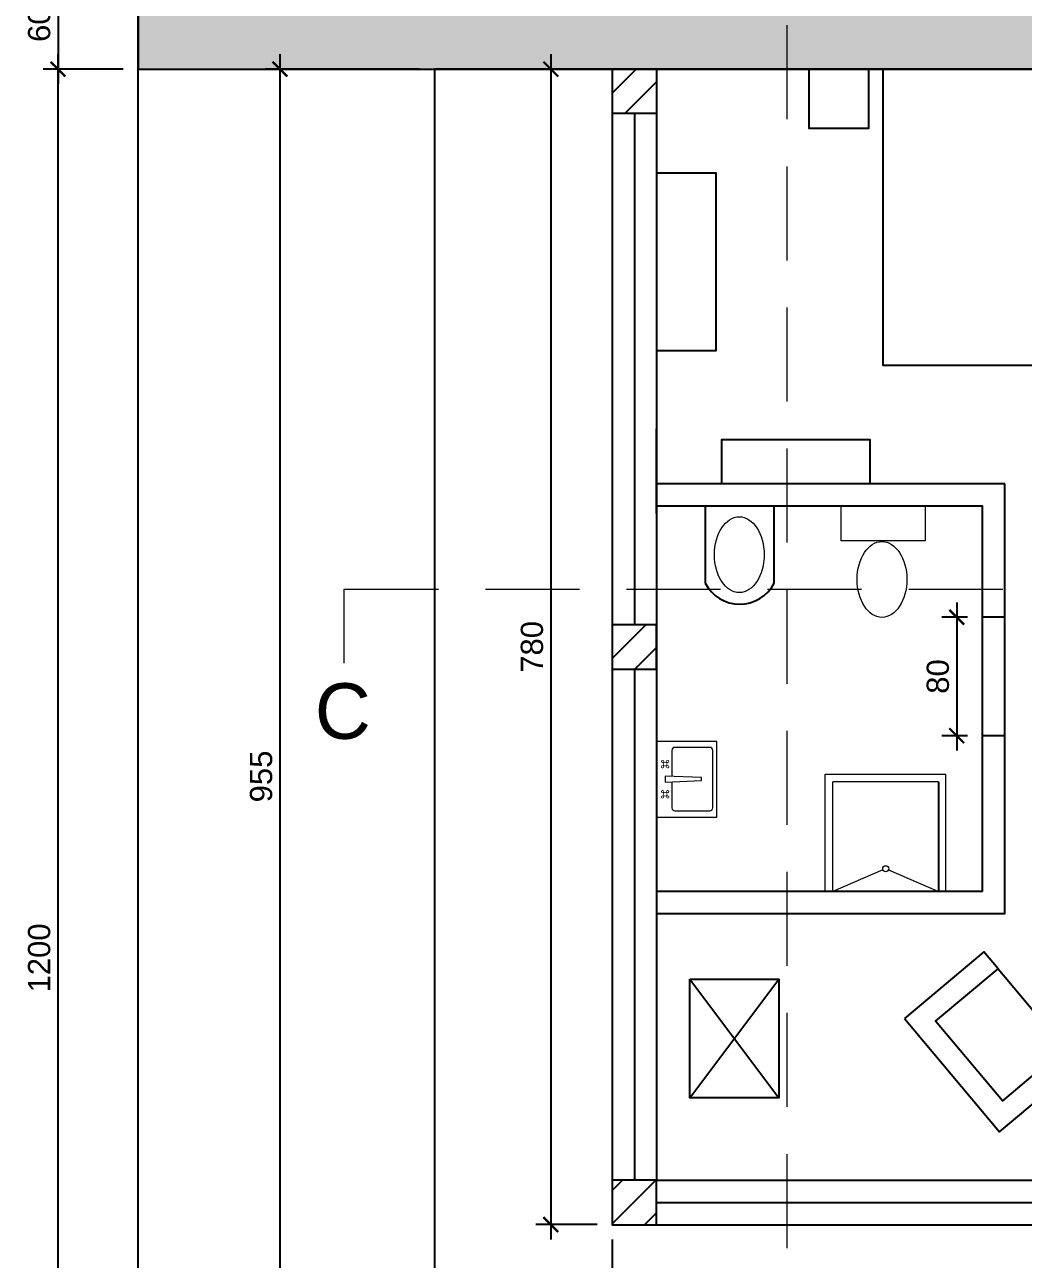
# Model space of a CAD drawing. Header units: centimetres. Extents: x -3096 to 17897, y -3131 to 15798.
# Drawn here: x 12047 to 12721, y 3715 to 4548 of the extents above; entities that cross this region are included whole.
import ezdxf

# ---------------------------------------------------------------- set-up
doc = ezdxf.new("R2010")
doc.units = ezdxf.units.CM
doc.linetypes.add('DASHED2', pattern=[9.525, 6.35, -3.175])
doc.layers.add('A-ANNO SYMB', color=3, linetype='Continuous', lineweight=13)
doc.styles.get("Standard").update_dxf_attribs({"font": 'Arial.ttf'})
doc.dimstyles.new('1_100', dxfattribs={"dimtxt": 15, "dimasz": 10, "dimexe": 10, "dimexo": 10, "dimgap": 5, "dimtad": 2, "dimdec": 0, "dimtxsty": 'Standard', "dimblk": 'ARCHTICK', "dimcen": 2.5, "dimdle": 10, "dimadec": 0, "dimazin": 0, "dimtfac": 1, "dimtdec": 0, "dimtmove": 0, "dimatfit": 3, "dimldrblk": 'ARCHTICK', "dimfxl": 1, "dimarcsym": 0})
pattern_1 = [(45, (10118.907, 0), (-11.22532, 11.22532), [])]

# ---------------------------------------------------------------- blocks, each defined once
blk = doc.blocks.new('_ArchTick')
at = {"color": 0, "linetype": 'ByBlock', "const_width": 0.15}
blk.add_lwpolyline([(-0.5, -0.5), (0.5, 0.5)], dxfattribs=at)
blk = doc.blocks.new('*D16')
at = {"layer": 'A-ANNO SYMB', "color": 0, "lineweight": -2, "transparency": 16777216}
for p, q in [((12069.3, 4588.36), (12069.3, 4508.36)), ((12113.33, 4578.36), (12059.3, 4578.36)), ((12113.33, 4518.36), (12059.3, 4518.36))]:
    blk.add_line(p, q, dxfattribs=at)
at = {"layer": 'Defpoints', "color": 0, "transparency": 16777216}
for p in [(12123.33, 4578.36), (12069.3, 4518.36), (12123.33, 4518.36)]:
    blk.add_point(p, dxfattribs=at)
at = {"layer": 'A-ANNO SYMB', "color": 0, "lineweight": -2, "transparency": 16777216, "xscale": 10, "yscale": 10, "zscale": 10}
for p, rotation in [((12069.3, 4578.36), 90), ((12069.3, 4518.36), 270)]:
    blk.add_blockref('_ArchTick', p, dxfattribs=dict(at, rotation=rotation))
at = {"layer": 'A-ANNO SYMB', "color": 0, "transparency": 16777216, "insert": (12056.64, 4548.36), "char_height": 15, "attachment_point": 5, "rotation": 90}
blk.add_mtext('60', dxfattribs=at)
blk = doc.blocks.new('*D18')
at = {"layer": 'A-ANNO SYMB', "color": 0, "lineweight": -2, "transparency": 16777216}
for p, q in [((12069.3, 3308.36), (12069.3, 4528.36)), ((12113.33, 4518.36), (12059.3, 4518.36)), ((12113.33, 3318.36), (12059.3, 3318.36))]:
    blk.add_line(p, q, dxfattribs=at)
at = {"layer": 'Defpoints', "color": 0, "transparency": 16777216}
for p in [(12069.3, 4518.36), (12123.33, 4518.36), (12123.33, 3318.36)]:
    blk.add_point(p, dxfattribs=at)
at = {"layer": 'A-ANNO SYMB', "color": 0, "lineweight": -2, "transparency": 16777216, "xscale": 10, "yscale": 10, "zscale": 10}
for p, rotation in [((12069.3, 4518.36), 90), ((12069.3, 3318.36), 270)]:
    blk.add_blockref('_ArchTick', p, dxfattribs=dict(at, rotation=rotation))
at = {"layer": 'A-ANNO SYMB', "color": 0, "transparency": 16777216, "insert": (12056.64, 3918.36), "char_height": 15, "attachment_point": 5, "rotation": 90}
blk.add_mtext('1200', dxfattribs=at)
blk = doc.blocks.new('*D22')
at = {"layer": 'A-ANNO SYMB', "color": 0, "lineweight": -2, "transparency": 16777216}
for p, q in [((12219.1, 4528.36), (12219.1, 3553.35)), ((12313.33, 4518.36), (12209.1, 4518.36)), ((12313.33, 3563.35), (12209.1, 3563.35))]:
    blk.add_line(p, q, dxfattribs=at)
at = {"layer": 'Defpoints', "color": 0, "transparency": 16777216}
for p in [(12323.33, 4518.36), (12219.1, 3563.35), (12323.33, 3563.35)]:
    blk.add_point(p, dxfattribs=at)
at = {"layer": 'A-ANNO SYMB', "color": 0, "lineweight": -2, "transparency": 16777216, "xscale": 10, "yscale": 10, "zscale": 10}
for p, rotation in [((12219.1, 4518.36), 90), ((12219.1, 3563.35), 270)]:
    blk.add_blockref('_ArchTick', p, dxfattribs=dict(at, rotation=rotation))
at = {"layer": 'A-ANNO SYMB', "color": 0, "transparency": 16777216, "insert": (12206.44, 4040.85), "char_height": 15, "attachment_point": 5, "rotation": 90}
blk.add_mtext('955', dxfattribs=at)
blk = doc.blocks.new('*D24')
at = {"layer": 'A-ANNO SYMB', "color": 0, "lineweight": -2, "transparency": 16777216}
for p, q in [((12443.33, 3728.36), (12443.33, 3645.19)), ((13803.33, 3728.36), (13803.33, 3645.19)), ((12433.33, 3655.19), (13813.33, 3655.19))]:
    blk.add_line(p, q, dxfattribs=at)
at = {"layer": 'Defpoints', "color": 0, "transparency": 16777216}
for p in [(12443.33, 3738.36), (13803.33, 3738.36), (13803.33, 3655.19)]:
    blk.add_point(p, dxfattribs=at)
at = {"layer": 'A-ANNO SYMB', "color": 0, "lineweight": -2, "transparency": 16777216, "xscale": 10, "yscale": 10, "zscale": 10, "rotation": 180}
blk.add_blockref('_ArchTick', (12443.33, 3655.19), dxfattribs=at)
at = {"layer": 'A-ANNO SYMB', "color": 0, "lineweight": -2, "transparency": 16777216, "xscale": 10, "yscale": 10, "zscale": 10}
blk.add_blockref('_ArchTick', (13803.33, 3655.19), dxfattribs=at)
at = {"layer": 'A-ANNO SYMB', "color": 0, "transparency": 16777216, "insert": (13123.33, 3642.53), "char_height": 15, "attachment_point": 5}
blk.add_mtext('1360', dxfattribs=at)
blk = doc.blocks.new('*D25')
at = {"layer": 'A-ANNO SYMB', "color": 0, "lineweight": -2, "transparency": 16777216}
for p, q in [((12401.94, 4528.36), (12401.94, 3728.36)), ((12433.33, 4518.36), (12391.94, 4518.36)), ((12433.33, 3738.36), (12391.94, 3738.36))]:
    blk.add_line(p, q, dxfattribs=at)
at = {"layer": 'Defpoints', "color": 0, "transparency": 16777216}
for p in [(12443.33, 4518.36), (12401.94, 3738.36), (12443.33, 3738.36)]:
    blk.add_point(p, dxfattribs=at)
at = {"layer": 'A-ANNO SYMB', "color": 0, "lineweight": -2, "transparency": 16777216, "xscale": 10, "yscale": 10, "zscale": 10}
for p, rotation in [((12401.94, 4518.36), 90), ((12401.94, 3738.36), 270)]:
    blk.add_blockref('_ArchTick', p, dxfattribs=dict(at, rotation=rotation))
at = {"layer": 'A-ANNO SYMB', "color": 0, "transparency": 16777216, "insert": (12389.28, 4128.36), "char_height": 15, "attachment_point": 5, "rotation": 90}
blk.add_mtext('780', dxfattribs=at)
blk = doc.blocks.new('*D82')
at = {"layer": 'A-ANNO SYMB', "color": 0, "lineweight": -2, "transparency": 16777216}
for p, q in [((12675.93, 4158.36), (12675.93, 4058.36)), ((12683.33, 4148.36), (12665.93, 4148.36)), ((12683.33, 4068.36), (12665.93, 4068.36))]:
    blk.add_line(p, q, dxfattribs=at)
at = {"layer": 'Defpoints', "color": 0, "transparency": 16777216}
for p in [(12693.33, 4148.36), (12675.93, 4068.36), (12693.33, 4068.36)]:
    blk.add_point(p, dxfattribs=at)
at = {"layer": 'A-ANNO SYMB', "color": 0, "lineweight": -2, "transparency": 16777216, "xscale": 10, "yscale": 10, "zscale": 10}
for p, rotation in [((12675.93, 4148.36), 90), ((12675.93, 4068.36), 270)]:
    blk.add_blockref('_ArchTick', p, dxfattribs=dict(at, rotation=rotation))
at = {"layer": 'A-ANNO SYMB', "color": 0, "transparency": 16777216, "insert": (12663.27, 4108.36), "char_height": 15, "attachment_point": 5, "rotation": 90}
blk.add_mtext('80', dxfattribs=at)

msp = doc.modelspace()

# ---------------------------------------------------------------- hatches: boundary and pattern name
at = {"transparency": 33554508}
h = msp.add_hatch(dxfattribs=at)
h.set_pattern_fill('GOST_WOOD', color=256, scale=2.9)
h.set_pattern_definition([(90, (10118.907, 0), (17.4, -1e-15), [29, -5.8]), (90, (10124.707, -5.8), (17.4, -1e-15), [17.4, -4.35, 8.7, -4.35]), (90, (10130.507, -14.5), (17.4, -1e-15), [29, -5.8])])
h.paths.add_polyline_path([(12123.33, 4578.3), (12123.33, 4518.3), (12561.21, 4518.3), (12561.21, 4578.3)])
h.paths.add_polyline_path([(12561.21, 4578.3), (12561.21, 4518.3), (12973.33, 4518.3), (13023.33, 4518.3), (13123.33, 4518.3), (13273.33, 4518.3), (13353.33, 4518.3), (13353.33, 4578.3)])
h.paths.add_polyline_path([(13603.41, 4518.3), (13603.41, 4578.3), (13453.33, 4578.3), (13453.33, 4518.3)])
h.paths.add_polyline_path([(14123.33, 4518.3), (14123.33, 4578.3), (13603.41, 4578.3), (13603.41, 4518.3)])
h = msp.add_hatch(dxfattribs=at)
h.set_pattern_fill('ANSI31', color=256, scale=5)
h.set_pattern_definition(pattern_1)
h.paths.add_polyline_path([(12473.33, 4143.3), (12443.33, 4143.3), (12443.33, 4113.3), (12473.33, 4113.3)])
h.paths.add_polyline_path([(12473.33, 4518.3), (12443.33, 4518.3), (12443.33, 4488.3), (12473.33, 4488.3)])
h = msp.add_hatch(dxfattribs=at)
h.set_pattern_fill('ANSI31', color=256, scale=5)
h.set_pattern_definition(pattern_1)
h.paths.add_polyline_path([(12473.33, 3768.3), (12443.33, 3768.3), (12443.33, 3738.3), (12473.33, 3738.3)])

# ---------------------------------------------------------------- linework, layer by layer
for p, q in [((12123.33, 3318.3), (12123.33, 5318.3)), ((12123.33, 5318.3), (12123.33, 4518.3)), ((12123.33, 4518.3), (12123.33, 4578.3)), ((12123.33, 4518.3), (14123.33, 4518.3)), ((12473.33, 4518.3), (12323.33, 4518.3)), ((12323.33, 4518.3), (12323.33, 3563.29)), ((12473.33, 4518.3), (12443.33, 4518.3)), ((12973.33, 4518.3), (12473.33, 4518.3)), ((12473.33, 4518.3), (12473.33, 3868.3)), ((12473.33, 4518.3), (12473.33, 3768.3)), ((13123.33, 4518.3), (12623.33, 4518.3)), ((12473.33, 4488.3), (12443.33, 4488.3)), ((12458.33, 4488.3), (12458.33, 4143.3)), ((12473.33, 4218.3), (12473.33, 4275.43)), ((12708.33, 4238.3), (12473.33, 4238.3)), ((12506.18, 4223.3), (12506.18, 4171.32)), ((12552.74, 4171.32), (12552.74, 4223.3)), ((12708.33, 4148.3), (12693.33, 4148.3)), ((12458.33, 4113.3), (12458.33, 3768.3)), ((12708.33, 4068.3), (12693.33, 4068.3)), ((12663.69, 4037.23), (12663.69, 3963.3)), ((12693.33, 3963.3), (12473.33, 3963.3)), ((12703.84, 3910.97), (12748.85, 3857.37)), ((12495.79, 3903.98), (12555.79, 3823.98)), ((12495.79, 3823.98), (12555.79, 3903.98)), ((12473.33, 3868.3), (12473.33, 3768.3)), ((12443.33, 3768.3), (12443.33, 3738.3)), ((12473.33, 3768.3), (13123.33, 3768.3)), ((12473.33, 3753.3), (12886.83, 3753.3))]:
    msp.add_line(p, q)
at = {"color": 7, "lineweight": 5}
for p, q in [((12514.12, 4064.48), (12473.33, 4064.48)), ((12509.2, 4060.48), (12485.74, 4060.48)), ((12514.12, 4013.5), (12514.12, 4064.48)), ((12483.7, 4058.44), (12483.7, 4040.92)), ((12511.24, 4019.69), (12511.24, 4058.44)), ((12587.21, 3963.3), (12587.21, 4042.33)), ((12587.21, 4042.33), (12668.69, 4042.33)), ((12668.69, 3963.3), (12668.69, 4042.33)), ((12483.7, 4037.22), (12483.7, 4019.69)), ((12592.31, 3963.3), (12592.31, 4037.23)), ((12663.69, 4037.23), (12592.31, 4037.23)), ((12485.74, 4017.65), (12509.2, 4017.65)), ((12473.33, 4013.5), (12514.12, 4013.5)), ((12626.13, 3977.79), (12592.31, 3963.3)), ((12629.87, 3977.79), (12663.69, 3963.3))]:
    msp.add_line(p, q, dxfattribs=at)
for points in [[(12443.33, 4518.3), (12443.33, 3738.3), (13803.33, 3738.3), (13803.33, 4518.3)], [(12576.31, 4518.3), (12616.31, 4518.3), (12616.31, 4478.3), (12576.31, 4478.3), (12576.31, 4518.3)], [(12626.31, 4518.3), (12786.31, 4518.3), (12786.31, 4318.3), (12626.31, 4318.3), (12626.31, 4518.3)], [(12473.33, 4448.3), (12513.33, 4448.3), (12513.33, 4328.3), (12473.33, 4328.3)], [(12517.28, 4238.3), (12517.28, 4268.3), (12597.28, 4268.3), (12617.28, 4268.3), (12617.28, 4238.3)], [(12473.33, 3948.3), (12708.33, 3948.3), (12708.33, 4238.3)], [(12693.33, 3963.3), (12693.33, 4223.3), (12473.33, 4223.3)], [(12640.59, 3877.45), (12704.89, 3800.87), (12758.5, 3845.88), (12748.85, 3857.37), (12706.74, 3822), (12661.72, 3875.61), (12703.84, 3910.97), (12694.19, 3922.46), (12640.59, 3877.45)], [(12495.79, 3903.98), (12555.79, 3903.98), (12555.79, 3823.98), (12495.79, 3823.98), (12495.79, 3903.98)]]:
    msp.add_lwpolyline(points)
at = {"lineweight": 0}
msp.add_lwpolyline([(12597.91, 4223.3), (12654.62, 4223.3), (12654.62, 4200.01), (12597.91, 4200.01)], close=True, dxfattribs=at)
for points in [[(12473.33, 4143.3), (12443.33, 4143.3), (12443.33, 4113.3), (12473.33, 4113.3)], [(12473.33, 3768.3), (12443.33, 3768.3), (12443.33, 3738.3), (12473.33, 3738.3)]]:
    msp.add_lwpolyline(points, close=True)
at = {"color": 7, "lineweight": 5, "const_width": 0.51}
for points in [[(12476.63, 4051.05, 1), (12478.16, 4051.05, 1)], [(12479.12, 4047.99, 1), (12479.12, 4050.54, 1)], [(12481.6, 4051.05, -1), (12480.07, 4051.05, -1)], [(12477.33, 4048.18, 1), (12477.33, 4046.65, 1)], [(12480.9, 4048.18, -1), (12480.9, 4046.65, -1)], [(12477.33, 4027.78, 1), (12477.33, 4026.25, 1)], [(12476.63, 4030.66, 1), (12478.16, 4030.66, 1)], [(12479.12, 4027.6, 1), (12479.12, 4030.14, 1)], [(12481.6, 4030.66, -1), (12480.07, 4030.66, -1)], [(12480.9, 4027.78, -1), (12480.9, 4026.25, -1)]]:
    msp.add_lwpolyline(points, format="xyb", close=True, dxfattribs=at)
at = {"color": 7, "lineweight": 5}
msp.add_lwpolyline([(12503.59, 4038.05), (12503.59, 4040.09), (12479.12, 4041.11), (12479.12, 4037.03)], close=True, dxfattribs=at)
msp.add_circle((12628, 3978.6), 2.04, dxfattribs=at)
msp.add_arc((12529.46, 4183.46), 26.26, 207.53029, 332.46971)
for centre, start, end in [((12485.74, 4058.44), 90, 180), ((12509.2, 4058.44), 0, 90), ((12485.74, 4019.69), 180, 270), ((12509.2, 4019.69), 270, 0)]:
    msp.add_arc(centre, 2.04, start, end, dxfattribs=at)
at = {"lineweight": 0}
for centre in [(12529.16, 4190.57), (12625.49, 4173.86)]:
    msp.add_ellipse(centre, major_axis=(0, -25.59), ratio=0.656103, dxfattribs=at)
at = {"layer": 'A-ANNO SYMB', "linetype": 'DASHED2', "ltscale": 10}
for p, q in [((12561.22, 4643.24), (12561.22, 3516.34)), ((12262.53, 4167.28), (13996.6, 4167.28))]:
    msp.add_line(p, q, dxfattribs=at)
at = {"layer": 'A-ANNO SYMB'}
msp.add_line((12262.53, 4117.28), (12262.53, 4167.28), dxfattribs=at)

# ---------------------------------------------------------------- texts
at = {"layer": 'A-ANNO SYMB', "insert": (12242.64, 4103.78), "char_height": 37.5, "attachment_point": 1}
msp.add_mtext_dynamic_manual_height_columns('C', width=44.0251, gutter_width=12.5, heights=[0], dxfattribs=at)

# ---------------------------------------------------------------- dimensions: what is measured, and where the dimension line sits
at = {"layer": 'A-ANNO SYMB'}
for base, p1, p2, picture, middle in [((12069.3, 4518.36), (12123.33, 4578.36), (12123.33, 4518.36), '*D16', (12056.64, 4548.36)), ((12069.3, 4518.36), (12123.33, 3318.36), (12123.33, 4518.36), '*D18', (12056.64, 3918.36)), ((12219.1, 3563.35), (12323.33, 4518.36), (12323.33, 3563.35), '*D22', (12206.44, 4040.85)), ((12675.93, 4068.36), (12693.33, 4148.36), (12693.33, 4068.36), '*D82', (12663.27, 4108.36))]:
    dim = msp.add_linear_dim(base=base, p1=p1, p2=p2, angle=90, dimstyle='1_100', dxfattribs=at)
    dim.commit()
    dim.dimension.update_dxf_attribs({"geometry": picture, "text_midpoint": middle})
for p1, p2, distance, picture, middle in [((12443.33, 4518.36), (12443.33, 3738.36), -41.39, '*D25', (12389.28, 4128.36)), ((12443.33, 3738.36), (13803.33, 3738.36), -83.16, '*D24', (13123.33, 3642.53))]:
    dim = msp.add_aligned_dim(p1=p1, p2=p2, distance=distance, dimstyle='1_100', dxfattribs=at)
    dim.commit()
    dim.dimension.update_dxf_attribs({"geometry": picture, "text_midpoint": middle})

doc.saveas('drawing.dxf')
